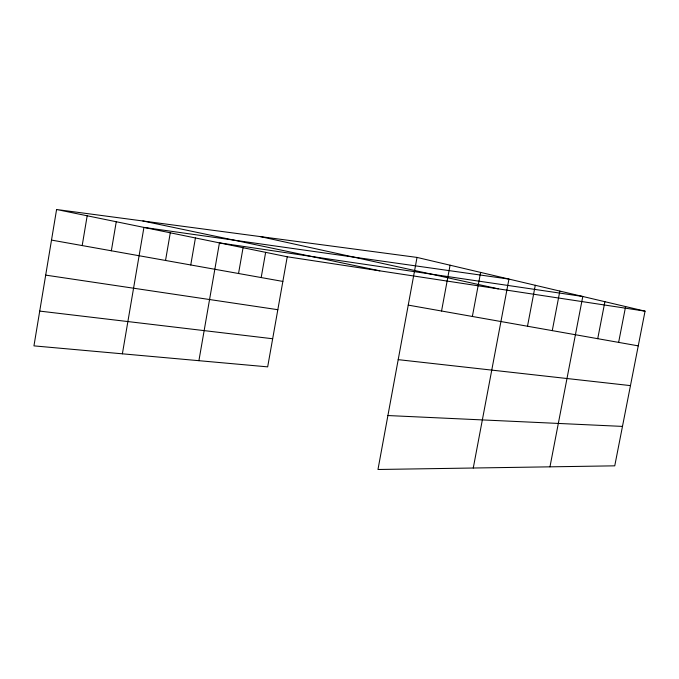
<?xml version="1.0" encoding="UTF-8"?>
<svg xmlns="http://www.w3.org/2000/svg" width="679" height="679" viewBox="0 0 679 679"><rect width="100%" height="100%" fill="white"/><g stroke="black" fill="none" stroke-linecap="round" stroke-linejoin="round"><path stroke-width="1.02" d="M56.586 209.514L33.95 345.874L267.67 366.864L287.242 256.772L56.586 209.514L417.025 257.417L645.05 311.16L614.75 465.836L377.974 469.486L417.025 257.417M82.193 245.569L87.184 215.778M111.348 250.78L116.262 221.736M122.381 353.818L143.931 227.406L508.953 279.086L473.263 468.018M165.532 260.464L170.285 232.804M190.757 264.971L195.433 237.956M198.905 360.693L219.436 242.878L582.786 296.485L549.965 466.829M238.541 273.51L243.065 247.716M261.186 277.558L265.642 252.342M441.554 311.007L450.067 265.2M472.363 316.465L480.622 272.406M527.498 326.243L535.29 285.29M552.265 330.631L559.844 291.079M597.724 338.685L604.896 301.697M618.628 342.386L625.605 306.577M387.904 415.54L622.473 426.404M398.2 359.649L630.468 385.613M39.721 311.092L272.669 338.753M45.697 275.122L277.83 309.7M287.242 256.772L645.05 311.16M408.24 305.109L638.252 345.866M51.511 240.086L282.854 281.429M142.879 220.981L379.782 270.836M260.142 236.564L498.293 288.855"/></g></svg>
